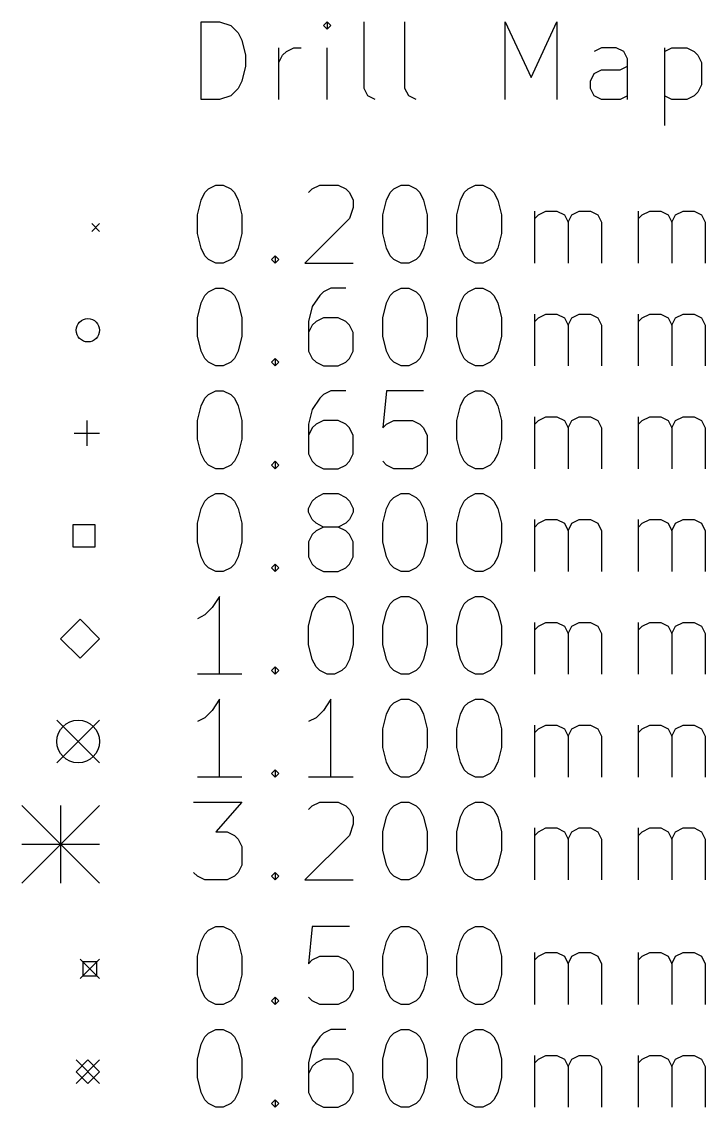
# Model space of a CAD drawing. Extents: x 69 to 143, y -148 to -20.
# Drawn here: x 69.45 to 87.01, y -147.04 to -119.16 of the extents above; entities that cross this region are included whole.
import ezdxf

# ---------------------------------------------------------------- set-up
doc = ezdxf.new("R2010")
doc.units = 0
doc.layers.add('BLACK', color=7, linetype='CONTINUOUS')

msp = doc.modelspace()

# ---------------------------------------------------------------- linework, layer by layer
at = {"layer": 'BLACK', "linetype": 'CONTINUOUS'}
for p, q in [((74.057759, -121.164865), (74.057759, -119.164865)), ((74.057759, -119.164865), (74.533949, -119.164865)), ((74.533949, -119.164865), (74.819664, -119.260103)), ((74.819664, -119.260103), (75.01014, -119.450579)), ((77.295854, -119.164865), (77.200616, -119.260103)), ((77.200616, -119.260103), (77.295854, -119.355341)), ((77.391092, -119.260103), (77.295854, -119.164865)), ((77.295854, -119.164865), (77.295854, -119.355341)), ((77.295854, -119.355341), (77.391092, -119.260103)), ((78.248235, -120.87915), (78.248235, -119.164865)), ((79.295854, -120.87915), (79.295854, -119.164865)), ((81.867283, -121.164865), (81.867283, -119.164865)), ((81.867283, -119.164865), (82.53395, -120.593436)), ((82.53395, -120.593436), (83.200616, -119.164865)), ((83.200616, -119.164865), (83.200616, -121.164865)), ((75.01014, -119.450579), (75.105378, -119.641055)), ((75.105378, -119.641055), (75.200616, -120.022007)), ((76.057759, -121.164865), (76.057759, -119.831531)), ((76.248235, -119.926769), (76.438711, -119.831531)), ((76.438711, -119.831531), (76.629188, -119.831531)), ((77.295854, -121.164865), (77.295854, -119.831531)), ((84.343473, -119.831531), (84.152997, -119.926769)), ((84.724426, -119.831531), (84.343473, -119.831531)), ((84.914902, -119.926769), (84.724426, -119.831531)), ((85.962521, -119.831531), (85.962521, -121.831531)), ((85.962521, -119.926769), (86.152997, -119.831531)), ((86.152997, -119.831531), (86.53395, -119.831531)), ((86.53395, -119.831531), (86.724426, -119.926769)), ((75.200616, -120.022007), (75.200616, -120.307722)), ((76.057759, -120.212484), (76.152997, -120.022007)), ((76.152997, -120.022007), (76.248235, -119.926769)), ((85.01014, -120.117246), (84.914902, -119.926769)), ((85.01014, -121.164865), (85.01014, -120.117246)), ((86.724426, -119.926769), (86.819664, -120.022007)), ((86.819664, -120.022007), (86.914902, -120.212484)), ((75.200616, -120.307722), (75.105378, -120.688674)), ((84.152997, -120.498198), (84.343473, -120.40296)), ((84.343473, -120.40296), (84.819664, -120.40296)), ((84.819664, -120.40296), (85.01014, -120.307722)), ((86.914902, -120.212484), (86.914902, -120.783912)), ((75.105378, -120.688674), (75.01014, -120.87915)), ((84.057759, -120.688674), (84.152997, -120.498198)), ((84.057759, -120.87915), (84.057759, -120.688674)), ((75.01014, -120.87915), (74.819664, -121.069627)), ((78.343473, -121.069627), (78.248235, -120.87915)), ((79.391092, -121.069627), (79.295854, -120.87915)), ((84.152997, -121.069627), (84.057759, -120.87915)), ((86.819664, -120.974388), (86.724426, -121.069627)), ((86.914902, -120.783912), (86.819664, -120.974388)), ((74.533949, -121.164865), (74.057759, -121.164865)), ((74.819664, -121.069627), (74.533949, -121.164865)), ((78.533949, -121.164865), (78.343473, -121.069627)), ((79.581568, -121.164865), (79.391092, -121.069627)), ((84.343473, -121.164865), (84.152997, -121.069627)), ((84.819664, -121.164865), (84.343473, -121.164865)), ((85.01014, -121.069627), (84.819664, -121.164865)), ((86.152997, -121.164865), (85.962521, -121.069627)), ((86.53395, -121.164865), (86.152997, -121.164865)), ((86.724426, -121.069627), (86.53395, -121.164865)), ((74.152997, -123.555341), (74.248235, -123.460103)), ((74.248235, -123.460103), (74.438711, -123.364865)), ((74.438711, -123.364865), (74.629188, -123.364865)), ((74.629188, -123.364865), (74.819664, -123.460103)), ((74.819664, -123.460103), (74.914902, -123.555341)), ((76.819664, -123.555341), (76.914902, -123.460103)), ((76.914902, -123.460103), (77.105378, -123.364865)), ((77.105378, -123.364865), (77.581569, -123.364865)), ((77.581569, -123.364865), (77.772045, -123.460103)), ((77.772045, -123.460103), (77.867283, -123.555341)), ((78.914902, -123.555341), (79.01014, -123.460103)), ((79.01014, -123.460103), (79.200616, -123.364865)), ((79.200616, -123.364865), (79.391093, -123.364865)), ((79.391093, -123.364865), (79.581569, -123.460103)), ((79.581569, -123.460103), (79.676807, -123.555341)), ((80.819664, -123.555341), (80.914902, -123.460103)), ((80.914902, -123.460103), (81.105378, -123.364865)), ((81.105378, -123.364865), (81.295855, -123.364865)), ((81.295855, -123.364865), (81.486331, -123.460103)), ((81.486331, -123.460103), (81.581569, -123.555341)), ((73.962521, -124.126769), (74.057759, -123.745817)), ((74.057759, -123.745817), (74.152997, -123.555341)), ((74.914902, -123.555341), (75.01014, -123.745817)), ((75.01014, -123.745817), (75.105378, -124.126769)), ((77.867283, -123.555341), (77.962521, -123.745817)), ((77.962521, -123.745817), (77.962521, -123.936293)), ((78.724426, -124.126769), (78.819664, -123.745817)), ((78.819664, -123.745817), (78.914902, -123.555341)), ((79.676807, -123.555341), (79.772045, -123.745817)), ((79.772045, -123.745817), (79.867283, -124.126769)), ((80.629188, -124.126769), (80.724426, -123.745817)), ((80.724426, -123.745817), (80.819664, -123.555341)), ((81.581569, -123.555341), (81.676807, -123.745817)), ((81.676807, -123.745817), (81.772045, -124.126769)), ((77.962521, -123.936293), (77.867283, -124.222007)), ((82.629188, -125.364865), (82.629188, -124.031531)), ((82.724426, -124.126769), (82.914902, -124.031531)), ((82.914902, -124.031531), (83.200617, -124.031531)), ((83.200617, -124.031531), (83.391093, -124.126769)), ((83.581569, -124.126769), (83.772045, -124.031531)), ((83.772045, -124.031531), (84.057759, -124.031531)), ((84.057759, -124.031531), (84.248236, -124.126769)), ((85.295855, -125.364865), (85.295855, -124.031531)), ((85.391093, -124.126769), (85.581569, -124.031531)), ((85.581569, -124.031531), (85.867284, -124.031531)), ((85.867284, -124.031531), (86.05776, -124.126769)), ((86.248236, -124.126769), (86.438712, -124.031531)), ((86.438712, -124.031531), (86.724426, -124.031531)), ((86.724426, -124.031531), (86.914903, -124.126769)), ((73.962521, -124.60296), (73.962521, -124.126769)), ((75.105378, -124.126769), (75.105378, -124.60296)), ((77.867283, -124.222007), (76.724426, -125.364865)), ((78.724426, -124.60296), (78.724426, -124.126769)), ((79.867283, -124.126769), (79.867283, -124.60296)), ((80.629188, -124.60296), (80.629188, -124.126769)), ((81.772045, -124.126769), (81.772045, -124.60296)), ((82.629188, -124.222007), (82.724426, -124.126769)), ((83.391093, -124.126769), (83.486331, -124.317246)), ((83.486331, -124.317246), (83.581569, -124.126769)), ((83.486331, -124.317246), (83.486331, -125.364865)), ((84.248236, -124.126769), (84.343474, -124.317246)), ((84.343474, -124.317246), (84.343474, -125.364865)), ((85.295855, -124.222007), (85.391093, -124.126769)), ((86.05776, -124.126769), (86.152998, -124.317246)), ((86.152998, -124.317246), (86.248236, -124.126769)), ((86.152998, -124.317246), (86.152998, -125.364865)), ((86.914903, -124.126769), (87.010141, -124.317246)), ((87.010141, -124.317246), (87.010141, -125.364865)), ((71.249991, -124.350027), (71.449991, -124.550027)), ((71.449991, -124.350027), (71.249991, -124.550027)), ((74.057759, -124.983912), (73.962521, -124.60296)), ((75.105378, -124.60296), (75.01014, -124.983912)), ((78.819664, -124.983912), (78.724426, -124.60296)), ((79.867283, -124.60296), (79.772045, -124.983912)), ((80.724426, -124.983912), (80.629188, -124.60296)), ((81.772045, -124.60296), (81.676807, -124.983912)), ((74.152997, -125.174388), (74.057759, -124.983912)), ((74.248235, -125.269627), (74.152997, -125.174388)), ((74.914902, -125.174388), (74.819664, -125.269627)), ((75.01014, -124.983912), (74.914902, -125.174388)), ((75.867283, -125.269627), (75.962521, -125.174388)), ((75.962521, -125.174388), (76.057759, -125.269627)), ((75.962521, -125.174388), (75.962521, -125.364865)), ((78.914902, -125.174388), (78.819664, -124.983912)), ((79.01014, -125.269627), (78.914902, -125.174388)), ((79.676807, -125.174388), (79.581569, -125.269627)), ((79.772045, -124.983912), (79.676807, -125.174388)), ((80.819664, -125.174388), (80.724426, -124.983912)), ((80.914902, -125.269627), (80.819664, -125.174388)), ((81.581569, -125.174388), (81.486331, -125.269627)), ((81.676807, -124.983912), (81.581569, -125.174388)), ((74.438711, -125.364865), (74.248235, -125.269627)), ((74.629188, -125.364865), (74.438711, -125.364865)), ((74.819664, -125.269627), (74.629188, -125.364865)), ((75.962521, -125.364865), (75.867283, -125.269627)), ((76.057759, -125.269627), (75.962521, -125.364865)), ((76.724426, -125.364865), (77.962521, -125.364865)), ((79.200616, -125.364865), (79.01014, -125.269627)), ((79.391093, -125.364865), (79.200616, -125.364865)), ((79.581569, -125.269627), (79.391093, -125.364865)), ((81.105378, -125.364865), (80.914902, -125.269627)), ((81.295855, -125.364865), (81.105378, -125.364865)), ((81.486331, -125.269627), (81.295855, -125.364865)), ((74.248235, -126.100103), (74.438711, -126.004865)), ((74.438711, -126.004865), (74.629188, -126.004865)), ((74.629188, -126.004865), (74.819664, -126.100103)), ((77.391092, -126.004865), (77.200616, -126.100103)), ((77.772045, -126.004865), (77.391092, -126.004865)), ((79.01014, -126.100103), (79.200616, -126.004865)), ((79.200616, -126.004865), (79.391093, -126.004865)), ((79.391093, -126.004865), (79.581569, -126.100103)), ((80.914902, -126.100103), (81.105378, -126.004865)), ((81.105378, -126.004865), (81.295855, -126.004865)), ((81.295855, -126.004865), (81.486331, -126.100103)), ((74.057759, -126.385817), (74.152997, -126.195341)), ((74.152997, -126.195341), (74.248235, -126.100103)), ((74.819664, -126.100103), (74.914902, -126.195341)), ((74.914902, -126.195341), (75.01014, -126.385817)), ((77.105378, -126.195341), (76.914902, -126.481055)), ((77.200616, -126.100103), (77.105378, -126.195341)), ((78.819664, -126.385817), (78.914902, -126.195341)), ((78.914902, -126.195341), (79.01014, -126.100103)), ((79.581569, -126.100103), (79.676807, -126.195341)), ((79.676807, -126.195341), (79.772045, -126.385817)), ((80.724426, -126.385817), (80.819664, -126.195341)), ((80.819664, -126.195341), (80.914902, -126.100103)), ((81.486331, -126.100103), (81.581569, -126.195341)), ((81.581569, -126.195341), (81.676807, -126.385817)), ((73.962521, -126.766769), (74.057759, -126.385817)), ((75.01014, -126.385817), (75.105378, -126.766769)), ((76.914902, -126.481055), (76.819664, -126.862007)), ((78.724426, -126.766769), (78.819664, -126.385817)), ((79.772045, -126.385817), (79.867283, -126.766769)), ((80.629188, -126.766769), (80.724426, -126.385817)), ((81.676807, -126.385817), (81.772045, -126.766769)), ((73.962521, -127.24296), (73.962521, -126.766769)), ((75.105378, -126.766769), (75.105378, -127.24296)), ((77.200616, -126.766769), (77.01014, -126.862007)), ((77.581569, -126.766769), (77.200616, -126.766769)), ((77.772045, -126.862007), (77.581569, -126.766769)), ((78.724426, -127.24296), (78.724426, -126.766769)), ((79.867283, -126.766769), (79.867283, -127.24296)), ((80.629188, -127.24296), (80.629188, -126.766769)), ((81.772045, -126.766769), (81.772045, -127.24296)), ((82.629188, -128.004865), (82.629188, -126.671531)), ((82.629188, -126.862007), (82.724426, -126.766769)), ((82.724426, -126.766769), (82.914902, -126.671531)), ((82.914902, -126.671531), (83.200617, -126.671531)), ((83.200617, -126.671531), (83.391093, -126.766769)), ((83.391093, -126.766769), (83.486331, -126.957246)), ((83.486331, -126.957246), (83.581569, -126.766769)), ((83.581569, -126.766769), (83.772045, -126.671531)), ((83.772045, -126.671531), (84.057759, -126.671531)), ((84.057759, -126.671531), (84.248236, -126.766769)), ((84.248236, -126.766769), (84.343474, -126.957246)), ((85.295855, -128.004865), (85.295855, -126.671531)), ((85.295855, -126.862007), (85.391093, -126.766769)), ((85.391093, -126.766769), (85.581569, -126.671531)), ((85.581569, -126.671531), (85.867284, -126.671531)), ((85.867284, -126.671531), (86.05776, -126.766769)), ((86.05776, -126.766769), (86.152998, -126.957246)), ((86.152998, -126.957246), (86.248236, -126.766769)), ((86.248236, -126.766769), (86.438712, -126.671531)), ((86.438712, -126.671531), (86.724426, -126.671531)), ((86.724426, -126.671531), (86.914903, -126.766769)), ((86.914903, -126.766769), (87.010141, -126.957246)), ((76.819664, -126.862007), (76.819664, -127.623912)), ((76.914902, -126.957246), (76.819664, -127.147722)), ((77.01014, -126.862007), (76.914902, -126.957246)), ((77.867283, -126.957246), (77.772045, -126.862007)), ((77.962521, -127.147722), (77.867283, -126.957246)), ((83.486331, -126.957246), (83.486331, -128.004865)), ((84.343474, -126.957246), (84.343474, -128.004865)), ((86.152998, -126.957246), (86.152998, -128.004865)), ((87.010141, -126.957246), (87.010141, -128.004865)), ((74.057759, -127.623912), (73.962521, -127.24296)), ((75.105378, -127.24296), (75.01014, -127.623912)), ((77.962521, -127.623912), (77.962521, -127.147722)), ((78.819664, -127.623912), (78.724426, -127.24296)), ((79.867283, -127.24296), (79.772045, -127.623912)), ((80.724426, -127.623912), (80.629188, -127.24296)), ((81.772045, -127.24296), (81.676807, -127.623912)), ((74.152997, -127.814388), (74.057759, -127.623912)), ((75.01014, -127.623912), (74.914902, -127.814388)), ((76.819664, -127.623912), (76.914902, -127.814388)), ((77.867283, -127.814388), (77.962521, -127.623912)), ((78.914902, -127.814388), (78.819664, -127.623912)), ((79.772045, -127.623912), (79.676807, -127.814388)), ((80.819664, -127.814388), (80.724426, -127.623912)), ((81.676807, -127.623912), (81.581569, -127.814388)), ((74.248235, -127.909627), (74.152997, -127.814388)), ((74.438711, -128.004865), (74.248235, -127.909627)), ((74.819664, -127.909627), (74.629188, -128.004865)), ((74.914902, -127.814388), (74.819664, -127.909627)), ((75.867283, -127.909627), (75.962521, -127.814388)), ((75.962521, -128.004865), (75.867283, -127.909627)), ((75.962521, -127.814388), (76.057759, -127.909627)), ((75.962521, -127.814388), (75.962521, -128.004865)), ((76.057759, -127.909627), (75.962521, -128.004865)), ((76.914902, -127.814388), (77.01014, -127.909627)), ((77.01014, -127.909627), (77.200616, -128.004865)), ((77.581569, -128.004865), (77.772045, -127.909627)), ((77.772045, -127.909627), (77.867283, -127.814388)), ((79.01014, -127.909627), (78.914902, -127.814388)), ((79.200616, -128.004865), (79.01014, -127.909627)), ((79.581569, -127.909627), (79.391093, -128.004865)), ((79.676807, -127.814388), (79.581569, -127.909627)), ((80.914902, -127.909627), (80.819664, -127.814388)), ((81.105378, -128.004865), (80.914902, -127.909627)), ((81.486331, -127.909627), (81.295855, -128.004865)), ((81.581569, -127.814388), (81.486331, -127.909627)), ((74.629188, -128.004865), (74.438711, -128.004865)), ((77.200616, -128.004865), (77.581569, -128.004865)), ((79.391093, -128.004865), (79.200616, -128.004865)), ((81.295855, -128.004865), (81.105378, -128.004865)), ((74.152997, -128.835341), (74.248235, -128.740103)), ((74.248235, -128.740103), (74.438711, -128.644865)), ((74.438711, -128.644865), (74.629188, -128.644865)), ((74.629188, -128.644865), (74.819664, -128.740103)), ((74.819664, -128.740103), (74.914902, -128.835341)), ((77.200616, -128.740103), (77.105378, -128.835341)), ((77.391092, -128.644865), (77.200616, -128.740103)), ((77.772045, -128.644865), (77.391092, -128.644865)), ((78.819664, -128.644865), (78.724426, -129.597246)), ((79.772045, -128.644865), (78.819664, -128.644865)), ((80.819664, -128.835341), (80.914902, -128.740103)), ((80.914902, -128.740103), (81.105378, -128.644865)), ((81.105378, -128.644865), (81.295855, -128.644865)), ((81.295855, -128.644865), (81.486331, -128.740103)), ((81.486331, -128.740103), (81.581569, -128.835341)), ((73.962521, -129.406769), (74.057759, -129.025817)), ((74.057759, -129.025817), (74.152997, -128.835341)), ((74.914902, -128.835341), (75.01014, -129.025817)), ((75.01014, -129.025817), (75.105378, -129.406769)), ((77.105378, -128.835341), (76.914902, -129.121055)), ((80.629188, -129.406769), (80.724426, -129.025817)), ((80.724426, -129.025817), (80.819664, -128.835341)), ((81.581569, -128.835341), (81.676807, -129.025817)), ((81.676807, -129.025817), (81.772045, -129.406769)), ((76.914902, -129.121055), (76.819664, -129.502007)), ((82.629188, -130.644865), (82.629188, -129.311531)), ((82.724426, -129.406769), (82.914902, -129.311531)), ((82.914902, -129.311531), (83.200617, -129.311531)), ((83.200617, -129.311531), (83.391093, -129.406769)), ((83.581569, -129.406769), (83.772045, -129.311531)), ((83.772045, -129.311531), (84.057759, -129.311531)), ((84.057759, -129.311531), (84.248236, -129.406769)), ((85.295855, -130.644865), (85.295855, -129.311531)), ((85.391093, -129.406769), (85.581569, -129.311531)), ((85.581569, -129.311531), (85.867284, -129.311531)), ((85.867284, -129.311531), (86.05776, -129.406769)), ((86.248236, -129.406769), (86.438712, -129.311531)), ((86.438712, -129.311531), (86.724426, -129.311531)), ((86.724426, -129.311531), (86.914903, -129.406769)), ((71.124991, -129.405027), (71.124991, -130.055027)), ((73.962521, -129.88296), (73.962521, -129.406769)), ((75.105378, -129.406769), (75.105378, -129.88296)), ((76.819664, -129.502007), (76.819664, -130.263912)), ((76.914902, -129.597246), (76.819664, -129.787722)), ((77.01014, -129.502007), (76.914902, -129.597246)), ((77.200616, -129.406769), (77.01014, -129.502007)), ((77.581569, -129.406769), (77.200616, -129.406769)), ((77.772045, -129.502007), (77.581569, -129.406769)), ((77.867283, -129.597246), (77.772045, -129.502007)), ((77.962521, -129.787722), (77.867283, -129.597246)), ((78.724426, -129.597246), (78.819664, -129.502007)), ((78.819664, -129.502007), (79.01014, -129.406769)), ((79.01014, -129.406769), (79.486331, -129.406769)), ((79.486331, -129.406769), (79.676807, -129.502007)), ((79.676807, -129.502007), (79.772045, -129.597246)), ((79.772045, -129.597246), (79.867283, -129.787722)), ((80.629188, -129.88296), (80.629188, -129.406769)), ((81.772045, -129.406769), (81.772045, -129.88296)), ((82.629188, -129.502007), (82.724426, -129.406769)), ((83.391093, -129.406769), (83.486331, -129.597246)), ((83.486331, -129.597246), (83.581569, -129.406769)), ((83.486331, -129.597246), (83.486331, -130.644865)), ((84.248236, -129.406769), (84.343474, -129.597246)), ((84.343474, -129.597246), (84.343474, -130.644865)), ((85.295855, -129.502007), (85.391093, -129.406769)), ((86.05776, -129.406769), (86.152998, -129.597246)), ((86.152998, -129.597246), (86.248236, -129.406769)), ((86.152998, -129.597246), (86.152998, -130.644865)), ((86.914903, -129.406769), (87.010141, -129.597246)), ((87.010141, -129.597246), (87.010141, -130.644865)), ((70.799991, -129.730027), (71.449991, -129.730027)), ((74.057759, -130.263912), (73.962521, -129.88296)), ((75.105378, -129.88296), (75.01014, -130.263912)), ((77.962521, -130.263912), (77.962521, -129.787722)), ((79.867283, -129.787722), (79.867283, -130.263912)), ((80.724426, -130.263912), (80.629188, -129.88296)), ((81.772045, -129.88296), (81.676807, -130.263912)), ((74.152997, -130.454388), (74.057759, -130.263912)), ((74.248235, -130.549627), (74.152997, -130.454388)), ((74.914902, -130.454388), (74.819664, -130.549627)), ((75.01014, -130.263912), (74.914902, -130.454388)), ((75.867283, -130.549627), (75.962521, -130.454388)), ((75.962521, -130.454388), (76.057759, -130.549627)), ((75.962521, -130.454388), (75.962521, -130.644865)), ((76.819664, -130.263912), (76.914902, -130.454388)), ((76.914902, -130.454388), (77.01014, -130.549627)), ((77.772045, -130.549627), (77.867283, -130.454388)), ((77.867283, -130.454388), (77.962521, -130.263912)), ((78.819664, -130.549627), (78.724426, -130.454388)), ((79.772045, -130.454388), (79.676807, -130.549627)), ((79.867283, -130.263912), (79.772045, -130.454388)), ((80.819664, -130.454388), (80.724426, -130.263912)), ((80.914902, -130.549627), (80.819664, -130.454388)), ((81.581569, -130.454388), (81.486331, -130.549627)), ((81.676807, -130.263912), (81.581569, -130.454388)), ((74.438711, -130.644865), (74.248235, -130.549627)), ((74.629188, -130.644865), (74.438711, -130.644865)), ((74.819664, -130.549627), (74.629188, -130.644865)), ((75.962521, -130.644865), (75.867283, -130.549627)), ((76.057759, -130.549627), (75.962521, -130.644865)), ((77.01014, -130.549627), (77.200616, -130.644865)), ((77.200616, -130.644865), (77.581569, -130.644865)), ((77.581569, -130.644865), (77.772045, -130.549627)), ((79.01014, -130.644865), (78.819664, -130.549627)), ((79.486331, -130.644865), (79.01014, -130.644865)), ((79.676807, -130.549627), (79.486331, -130.644865)), ((81.105378, -130.644865), (80.914902, -130.549627)), ((81.295855, -130.644865), (81.105378, -130.644865)), ((81.486331, -130.549627), (81.295855, -130.644865)), ((74.248235, -131.380103), (74.438711, -131.284865)), ((74.438711, -131.284865), (74.629188, -131.284865)), ((74.629188, -131.284865), (74.819664, -131.380103)), ((77.01014, -131.380103), (77.200616, -131.284865)), ((77.200616, -131.284865), (77.581569, -131.284865)), ((77.581569, -131.284865), (77.772045, -131.380103)), ((79.01014, -131.380103), (79.200616, -131.284865)), ((79.200616, -131.284865), (79.391093, -131.284865)), ((79.391093, -131.284865), (79.581569, -131.380103)), ((80.914902, -131.380103), (81.105378, -131.284865)), ((81.105378, -131.284865), (81.295855, -131.284865)), ((81.295855, -131.284865), (81.486331, -131.380103)), ((74.057759, -131.665817), (74.152997, -131.475341)), ((74.152997, -131.475341), (74.248235, -131.380103)), ((74.819664, -131.380103), (74.914902, -131.475341)), ((74.914902, -131.475341), (75.01014, -131.665817)), ((76.819664, -131.665817), (76.914902, -131.475341)), ((76.914902, -131.475341), (77.01014, -131.380103)), ((77.772045, -131.380103), (77.867283, -131.475341)), ((77.867283, -131.475341), (77.962521, -131.665817)), ((78.819664, -131.665817), (78.914902, -131.475341)), ((78.914902, -131.475341), (79.01014, -131.380103)), ((79.581569, -131.380103), (79.676807, -131.475341)), ((79.676807, -131.475341), (79.772045, -131.665817)), ((80.724426, -131.665817), (80.819664, -131.475341)), ((80.819664, -131.475341), (80.914902, -131.380103)), ((81.486331, -131.380103), (81.581569, -131.475341)), ((81.581569, -131.475341), (81.676807, -131.665817)), ((73.962521, -132.046769), (74.057759, -131.665817)), ((75.01014, -131.665817), (75.105378, -132.046769)), ((76.819664, -131.761055), (76.819664, -131.665817)), ((76.914902, -131.951531), (76.819664, -131.761055)), ((77.962521, -131.761055), (77.867283, -131.951531)), ((77.962521, -131.665817), (77.962521, -131.761055)), ((78.724426, -132.046769), (78.819664, -131.665817)), ((79.772045, -131.665817), (79.867283, -132.046769)), ((80.629188, -132.046769), (80.724426, -131.665817)), ((81.676807, -131.665817), (81.772045, -132.046769)), ((71.332836, -132.087182), (70.767146, -132.087182)), ((70.767146, -132.087182), (70.767146, -132.652872)), ((71.332836, -132.652872), (71.332836, -132.087182)), ((73.962521, -132.52296), (73.962521, -132.046769)), ((75.105378, -132.046769), (75.105378, -132.52296)), ((77.01014, -132.046769), (76.914902, -131.951531)), ((77.200616, -132.142007), (77.01014, -132.046769)), ((77.200616, -132.142007), (77.01014, -132.237246)), ((77.581569, -132.142007), (77.200616, -132.142007)), ((77.772045, -132.046769), (77.581569, -132.142007)), ((77.772045, -132.237246), (77.581569, -132.142007)), ((77.867283, -131.951531), (77.772045, -132.046769)), ((78.724426, -132.52296), (78.724426, -132.046769)), ((79.867283, -132.046769), (79.867283, -132.52296)), ((80.629188, -132.52296), (80.629188, -132.046769)), ((81.772045, -132.046769), (81.772045, -132.52296)), ((82.629188, -133.284865), (82.629188, -131.951531)), ((82.629188, -132.142007), (82.724426, -132.046769)), ((82.724426, -132.046769), (82.914902, -131.951531)), ((82.914902, -131.951531), (83.200617, -131.951531)), ((83.200617, -131.951531), (83.391093, -132.046769)), ((83.391093, -132.046769), (83.486331, -132.237246)), ((83.486331, -132.237246), (83.581569, -132.046769)), ((83.581569, -132.046769), (83.772045, -131.951531)), ((83.772045, -131.951531), (84.057759, -131.951531)), ((84.057759, -131.951531), (84.248236, -132.046769)), ((84.248236, -132.046769), (84.343474, -132.237246)), ((85.295855, -133.284865), (85.295855, -131.951531)), ((85.295855, -132.142007), (85.391093, -132.046769)), ((85.391093, -132.046769), (85.581569, -131.951531)), ((85.581569, -131.951531), (85.867284, -131.951531)), ((85.867284, -131.951531), (86.05776, -132.046769)), ((86.05776, -132.046769), (86.152998, -132.237246)), ((86.152998, -132.237246), (86.248236, -132.046769)), ((86.248236, -132.046769), (86.438712, -131.951531)), ((86.438712, -131.951531), (86.724426, -131.951531)), ((86.724426, -131.951531), (86.914903, -132.046769)), ((86.914903, -132.046769), (87.010141, -132.237246)), ((76.914902, -132.332484), (76.819664, -132.52296)), ((77.01014, -132.237246), (76.914902, -132.332484)), ((77.867283, -132.332484), (77.772045, -132.237246)), ((77.962521, -132.52296), (77.867283, -132.332484)), ((83.486331, -132.237246), (83.486331, -133.284865)), ((84.343474, -132.237246), (84.343474, -133.284865)), ((86.152998, -132.237246), (86.152998, -133.284865)), ((87.010141, -132.237246), (87.010141, -133.284865)), ((70.767146, -132.652872), (71.332836, -132.652872)), ((74.057759, -132.903912), (73.962521, -132.52296)), ((75.105378, -132.52296), (75.01014, -132.903912)), ((76.819664, -132.52296), (76.819664, -132.903912)), ((77.962521, -132.903912), (77.962521, -132.52296)), ((78.819664, -132.903912), (78.724426, -132.52296)), ((79.867283, -132.52296), (79.772045, -132.903912)), ((80.724426, -132.903912), (80.629188, -132.52296)), ((81.772045, -132.52296), (81.676807, -132.903912)), ((74.152997, -133.094388), (74.057759, -132.903912)), ((75.01014, -132.903912), (74.914902, -133.094388)), ((76.819664, -132.903912), (76.914902, -133.094388)), ((77.867283, -133.094388), (77.962521, -132.903912)), ((78.914902, -133.094388), (78.819664, -132.903912)), ((79.772045, -132.903912), (79.676807, -133.094388)), ((80.819664, -133.094388), (80.724426, -132.903912)), ((81.676807, -132.903912), (81.581569, -133.094388)), ((74.248235, -133.189627), (74.152997, -133.094388)), ((74.438711, -133.284865), (74.248235, -133.189627)), ((74.819664, -133.189627), (74.629188, -133.284865)), ((74.914902, -133.094388), (74.819664, -133.189627)), ((75.867283, -133.189627), (75.962521, -133.094388)), ((75.962521, -133.284865), (75.867283, -133.189627)), ((75.962521, -133.094388), (76.057759, -133.189627)), ((75.962521, -133.094388), (75.962521, -133.284865)), ((76.057759, -133.189627), (75.962521, -133.284865)), ((76.914902, -133.094388), (77.01014, -133.189627)), ((77.01014, -133.189627), (77.200616, -133.284865)), ((77.581569, -133.284865), (77.772045, -133.189627)), ((77.772045, -133.189627), (77.867283, -133.094388)), ((79.01014, -133.189627), (78.914902, -133.094388)), ((79.200616, -133.284865), (79.01014, -133.189627)), ((79.581569, -133.189627), (79.391093, -133.284865)), ((79.676807, -133.094388), (79.581569, -133.189627)), ((80.914902, -133.189627), (80.819664, -133.094388)), ((81.105378, -133.284865), (80.914902, -133.189627)), ((81.486331, -133.189627), (81.295855, -133.284865)), ((81.581569, -133.094388), (81.486331, -133.189627)), ((74.629188, -133.284865), (74.438711, -133.284865)), ((77.200616, -133.284865), (77.581569, -133.284865)), ((79.391093, -133.284865), (79.200616, -133.284865)), ((81.295855, -133.284865), (81.105378, -133.284865)), ((74.533949, -133.924865), (74.343473, -134.210579)), ((74.533949, -135.924865), (74.533949, -133.924865)), ((77.01014, -134.115341), (77.105378, -134.020103)), ((77.105378, -134.020103), (77.295854, -133.924865)), ((77.295854, -133.924865), (77.486331, -133.924865)), ((77.486331, -133.924865), (77.676807, -134.020103)), ((77.676807, -134.020103), (77.772045, -134.115341)), ((78.914902, -134.115341), (79.01014, -134.020103)), ((79.01014, -134.020103), (79.200616, -133.924865)), ((79.200616, -133.924865), (79.391093, -133.924865)), ((79.391093, -133.924865), (79.581569, -134.020103)), ((79.581569, -134.020103), (79.676807, -134.115341)), ((80.819664, -134.115341), (80.914902, -134.020103)), ((80.914902, -134.020103), (81.105378, -133.924865)), ((81.105378, -133.924865), (81.295855, -133.924865)), ((81.295855, -133.924865), (81.486331, -134.020103)), ((81.486331, -134.020103), (81.581569, -134.115341)), ((74.343473, -134.210579), (74.152997, -134.401055)), ((76.819664, -134.686769), (76.914902, -134.305817)), ((76.914902, -134.305817), (77.01014, -134.115341)), ((77.772045, -134.115341), (77.867283, -134.305817)), ((77.867283, -134.305817), (77.962521, -134.686769)), ((78.724426, -134.686769), (78.819664, -134.305817)), ((78.819664, -134.305817), (78.914902, -134.115341)), ((79.676807, -134.115341), (79.772045, -134.305817)), ((79.772045, -134.305817), (79.867283, -134.686769)), ((80.629188, -134.686769), (80.724426, -134.305817)), ((80.724426, -134.305817), (80.819664, -134.115341)), ((81.581569, -134.115341), (81.676807, -134.305817)), ((81.676807, -134.305817), (81.772045, -134.686769)), ((70.949991, -134.510027), (70.449991, -135.010027)), ((71.449991, -135.010027), (70.949991, -134.510027)), ((74.152997, -134.401055), (73.962521, -134.496293)), ((82.629188, -135.924865), (82.629188, -134.591531)), ((82.724426, -134.686769), (82.914902, -134.591531)), ((82.914902, -134.591531), (83.200617, -134.591531)), ((83.200617, -134.591531), (83.391093, -134.686769)), ((83.581569, -134.686769), (83.772045, -134.591531)), ((83.772045, -134.591531), (84.057759, -134.591531)), ((84.057759, -134.591531), (84.248236, -134.686769)), ((85.295855, -135.924865), (85.295855, -134.591531)), ((85.391093, -134.686769), (85.581569, -134.591531)), ((85.581569, -134.591531), (85.867284, -134.591531)), ((85.867284, -134.591531), (86.05776, -134.686769)), ((86.248236, -134.686769), (86.438712, -134.591531)), ((86.438712, -134.591531), (86.724426, -134.591531)), ((86.724426, -134.591531), (86.914903, -134.686769)), ((76.819664, -135.16296), (76.819664, -134.686769)), ((77.962521, -134.686769), (77.962521, -135.16296)), ((78.724426, -135.16296), (78.724426, -134.686769)), ((79.867283, -134.686769), (79.867283, -135.16296)), ((80.629188, -135.16296), (80.629188, -134.686769)), ((81.772045, -134.686769), (81.772045, -135.16296)), ((82.629188, -134.782007), (82.724426, -134.686769)), ((83.391093, -134.686769), (83.486331, -134.877246)), ((83.486331, -134.877246), (83.581569, -134.686769)), ((83.486331, -134.877246), (83.486331, -135.924865)), ((84.248236, -134.686769), (84.343474, -134.877246)), ((84.343474, -134.877246), (84.343474, -135.924865)), ((85.295855, -134.782007), (85.391093, -134.686769)), ((86.05776, -134.686769), (86.152998, -134.877246)), ((86.152998, -134.877246), (86.248236, -134.686769)), ((86.152998, -134.877246), (86.152998, -135.924865)), ((86.914903, -134.686769), (87.010141, -134.877246)), ((87.010141, -134.877246), (87.010141, -135.924865)), ((70.449991, -135.010027), (70.949991, -135.510027)), ((70.949991, -135.510027), (71.449991, -135.010027)), ((76.914902, -135.543912), (76.819664, -135.16296)), ((77.962521, -135.16296), (77.867283, -135.543912)), ((78.819664, -135.543912), (78.724426, -135.16296)), ((79.867283, -135.16296), (79.772045, -135.543912)), ((80.724426, -135.543912), (80.629188, -135.16296)), ((81.772045, -135.16296), (81.676807, -135.543912)), ((75.867283, -135.829627), (75.962521, -135.734388)), ((75.962521, -135.734388), (76.057759, -135.829627)), ((75.962521, -135.734388), (75.962521, -135.924865)), ((77.01014, -135.734388), (76.914902, -135.543912)), ((77.105378, -135.829627), (77.01014, -135.734388)), ((77.772045, -135.734388), (77.676807, -135.829627)), ((77.867283, -135.543912), (77.772045, -135.734388)), ((78.914902, -135.734388), (78.819664, -135.543912)), ((79.01014, -135.829627), (78.914902, -135.734388)), ((79.676807, -135.734388), (79.581569, -135.829627)), ((79.772045, -135.543912), (79.676807, -135.734388)), ((80.819664, -135.734388), (80.724426, -135.543912)), ((80.914902, -135.829627), (80.819664, -135.734388)), ((81.581569, -135.734388), (81.486331, -135.829627)), ((81.676807, -135.543912), (81.581569, -135.734388)), ((75.105378, -135.924865), (73.962521, -135.924865)), ((75.962521, -135.924865), (75.867283, -135.829627)), ((76.057759, -135.829627), (75.962521, -135.924865)), ((77.295854, -135.924865), (77.105378, -135.829627)), ((77.486331, -135.924865), (77.295854, -135.924865)), ((77.676807, -135.829627), (77.486331, -135.924865)), ((79.200616, -135.924865), (79.01014, -135.829627)), ((79.391093, -135.924865), (79.200616, -135.924865)), ((79.581569, -135.829627), (79.391093, -135.924865)), ((81.105378, -135.924865), (80.914902, -135.829627)), ((81.295855, -135.924865), (81.105378, -135.924865)), ((81.486331, -135.829627), (81.295855, -135.924865)), ((74.533949, -136.564865), (74.343473, -136.850579)), ((74.533949, -138.564865), (74.533949, -136.564865)), ((77.391092, -136.564865), (77.200616, -136.850579)), ((77.391092, -138.564865), (77.391092, -136.564865)), ((79.01014, -136.660103), (79.200616, -136.564865)), ((79.200616, -136.564865), (79.391093, -136.564865)), ((79.391093, -136.564865), (79.581569, -136.660103)), ((80.914902, -136.660103), (81.105378, -136.564865)), ((81.105378, -136.564865), (81.295855, -136.564865)), ((81.295855, -136.564865), (81.486331, -136.660103)), ((74.343473, -136.850579), (74.152997, -137.041055)), ((77.200616, -136.850579), (77.01014, -137.041055)), ((78.819664, -136.945817), (78.914902, -136.755341)), ((78.914902, -136.755341), (79.01014, -136.660103)), ((79.581569, -136.660103), (79.676807, -136.755341)), ((79.676807, -136.755341), (79.772045, -136.945817)), ((80.724426, -136.945817), (80.819664, -136.755341)), ((80.819664, -136.755341), (80.914902, -136.660103)), ((81.486331, -136.660103), (81.581569, -136.755341)), ((81.581569, -136.755341), (81.676807, -136.945817)), ((70.349991, -137.100027), (71.449991, -138.200027)), ((71.449991, -137.100027), (70.349991, -138.200027)), ((74.152997, -137.041055), (73.962521, -137.136293)), ((77.01014, -137.041055), (76.819664, -137.136293)), ((78.724426, -137.326769), (78.819664, -136.945817)), ((79.772045, -136.945817), (79.867283, -137.326769)), ((80.629188, -137.326769), (80.724426, -136.945817)), ((81.676807, -136.945817), (81.772045, -137.326769)), ((78.724426, -137.80296), (78.724426, -137.326769)), ((79.867283, -137.326769), (79.867283, -137.80296)), ((80.629188, -137.80296), (80.629188, -137.326769)), ((81.772045, -137.326769), (81.772045, -137.80296)), ((82.629188, -138.564865), (82.629188, -137.231531)), ((82.629188, -137.422007), (82.724426, -137.326769)), ((82.724426, -137.326769), (82.914902, -137.231531)), ((82.914902, -137.231531), (83.200617, -137.231531)), ((83.200617, -137.231531), (83.391093, -137.326769)), ((83.391093, -137.326769), (83.486331, -137.517246)), ((83.486331, -137.517246), (83.581569, -137.326769)), ((83.581569, -137.326769), (83.772045, -137.231531)), ((83.772045, -137.231531), (84.057759, -137.231531)), ((84.057759, -137.231531), (84.248236, -137.326769)), ((84.248236, -137.326769), (84.343474, -137.517246)), ((85.295855, -138.564865), (85.295855, -137.231531)), ((85.295855, -137.422007), (85.391093, -137.326769)), ((85.391093, -137.326769), (85.581569, -137.231531)), ((85.581569, -137.231531), (85.867284, -137.231531)), ((85.867284, -137.231531), (86.05776, -137.326769)), ((86.05776, -137.326769), (86.152998, -137.517246)), ((86.152998, -137.517246), (86.248236, -137.326769)), ((86.248236, -137.326769), (86.438712, -137.231531)), ((86.438712, -137.231531), (86.724426, -137.231531)), ((86.724426, -137.231531), (86.914903, -137.326769)), ((86.914903, -137.326769), (87.010141, -137.517246)), ((83.486331, -137.517246), (83.486331, -138.564865)), ((84.343474, -137.517246), (84.343474, -138.564865)), ((86.152998, -137.517246), (86.152998, -138.564865)), ((87.010141, -137.517246), (87.010141, -138.564865)), ((78.819664, -138.183912), (78.724426, -137.80296)), ((79.867283, -137.80296), (79.772045, -138.183912)), ((80.724426, -138.183912), (80.629188, -137.80296)), ((81.772045, -137.80296), (81.676807, -138.183912)), ((78.914902, -138.374388), (78.819664, -138.183912)), ((79.772045, -138.183912), (79.676807, -138.374388)), ((80.819664, -138.374388), (80.724426, -138.183912)), ((81.676807, -138.183912), (81.581569, -138.374388)), ((75.867283, -138.469627), (75.962521, -138.374388)), ((75.962521, -138.564865), (75.867283, -138.469627)), ((75.962521, -138.374388), (76.057759, -138.469627)), ((75.962521, -138.374388), (75.962521, -138.564865)), ((76.057759, -138.469627), (75.962521, -138.564865)), ((79.01014, -138.469627), (78.914902, -138.374388)), ((79.200616, -138.564865), (79.01014, -138.469627)), ((79.581569, -138.469627), (79.391093, -138.564865)), ((79.676807, -138.374388), (79.581569, -138.469627)), ((80.914902, -138.469627), (80.819664, -138.374388)), ((81.105378, -138.564865), (80.914902, -138.469627)), ((81.486331, -138.469627), (81.295855, -138.564865)), ((81.581569, -138.374388), (81.486331, -138.469627)), ((75.105378, -138.564865), (73.962521, -138.564865)), ((77.962521, -138.564865), (76.819664, -138.564865)), ((79.391093, -138.564865), (79.200616, -138.564865)), ((81.295855, -138.564865), (81.105378, -138.564865)), ((69.449991, -139.290027), (71.449991, -141.290027)), ((71.449991, -139.290027), (69.449991, -141.290027)), ((70.449991, -139.290027), (70.449991, -141.290027)), ((73.867283, -139.204865), (75.105378, -139.204865)), ((75.105378, -139.204865), (74.438711, -139.966769)), ((76.819664, -139.395341), (76.914902, -139.300103)), ((76.914902, -139.300103), (77.105378, -139.204865)), ((77.105378, -139.204865), (77.581569, -139.204865)), ((77.581569, -139.204865), (77.772045, -139.300103)), ((77.772045, -139.300103), (77.867283, -139.395341)), ((77.867283, -139.395341), (77.962521, -139.585817)), ((78.819664, -139.585817), (78.914902, -139.395341)), ((78.914902, -139.395341), (79.01014, -139.300103)), ((79.01014, -139.300103), (79.200616, -139.204865)), ((79.200616, -139.204865), (79.391093, -139.204865)), ((79.391093, -139.204865), (79.581569, -139.300103)), ((79.581569, -139.300103), (79.676807, -139.395341)), ((79.676807, -139.395341), (79.772045, -139.585817)), ((80.724426, -139.585817), (80.819664, -139.395341)), ((80.819664, -139.395341), (80.914902, -139.300103)), ((80.914902, -139.300103), (81.105378, -139.204865)), ((81.105378, -139.204865), (81.295855, -139.204865)), ((81.295855, -139.204865), (81.486331, -139.300103)), ((81.486331, -139.300103), (81.581569, -139.395341)), ((81.581569, -139.395341), (81.676807, -139.585817)), ((77.962521, -139.585817), (77.962521, -139.776293)), ((78.724426, -139.966769), (78.819664, -139.585817)), ((79.772045, -139.585817), (79.867283, -139.966769)), ((80.629188, -139.966769), (80.724426, -139.585817)), ((81.676807, -139.585817), (81.772045, -139.966769)), ((77.962521, -139.776293), (77.867283, -140.062007)), ((82.629188, -141.204865), (82.629188, -139.871531)), ((82.724426, -139.966769), (82.914902, -139.871531)), ((82.914902, -139.871531), (83.200617, -139.871531)), ((83.200617, -139.871531), (83.391093, -139.966769)), ((83.581569, -139.966769), (83.772045, -139.871531)), ((83.772045, -139.871531), (84.057759, -139.871531)), ((84.057759, -139.871531), (84.248236, -139.966769)), ((85.295855, -141.204865), (85.295855, -139.871531)), ((85.391093, -139.966769), (85.581569, -139.871531)), ((85.581569, -139.871531), (85.867284, -139.871531)), ((85.867284, -139.871531), (86.05776, -139.966769)), ((86.248236, -139.966769), (86.438712, -139.871531)), ((86.438712, -139.871531), (86.724426, -139.871531)), ((86.724426, -139.871531), (86.914903, -139.966769)), ((74.438711, -139.966769), (74.724426, -139.966769)), ((74.724426, -139.966769), (74.914902, -140.062007)), ((74.914902, -140.062007), (75.01014, -140.157246)), ((75.01014, -140.157246), (75.105378, -140.347722)), ((77.867283, -140.062007), (76.724426, -141.204865)), ((78.724426, -140.44296), (78.724426, -139.966769)), ((79.867283, -139.966769), (79.867283, -140.44296)), ((80.629188, -140.44296), (80.629188, -139.966769)), ((81.772045, -139.966769), (81.772045, -140.44296)), ((82.629188, -140.062007), (82.724426, -139.966769)), ((83.391093, -139.966769), (83.486331, -140.157246)), ((83.486331, -140.157246), (83.581569, -139.966769)), ((83.486331, -140.157246), (83.486331, -141.204865)), ((84.248236, -139.966769), (84.343474, -140.157246)), ((84.343474, -140.157246), (84.343474, -141.204865)), ((85.295855, -140.062007), (85.391093, -139.966769)), ((86.05776, -139.966769), (86.152998, -140.157246)), ((86.152998, -140.157246), (86.248236, -139.966769)), ((86.152998, -140.157246), (86.152998, -141.204865)), ((86.914903, -139.966769), (87.010141, -140.157246)), ((87.010141, -140.157246), (87.010141, -141.204865)), ((69.449991, -140.290027), (71.449991, -140.290027)), ((75.105378, -140.347722), (75.105378, -140.823912)), ((78.819664, -140.823912), (78.724426, -140.44296)), ((79.867283, -140.44296), (79.772045, -140.823912)), ((80.724426, -140.823912), (80.629188, -140.44296)), ((81.772045, -140.44296), (81.676807, -140.823912)), ((73.962521, -141.109627), (73.867283, -141.014388)), ((75.01014, -141.014388), (74.914902, -141.109627)), ((75.105378, -140.823912), (75.01014, -141.014388)), ((75.867283, -141.109627), (75.962521, -141.014388)), ((75.962521, -141.014388), (76.057759, -141.109627)), ((75.962521, -141.014388), (75.962521, -141.204865)), ((78.914902, -141.014388), (78.819664, -140.823912)), ((79.01014, -141.109627), (78.914902, -141.014388)), ((79.676807, -141.014388), (79.581569, -141.109627)), ((79.772045, -140.823912), (79.676807, -141.014388)), ((80.819664, -141.014388), (80.724426, -140.823912)), ((80.914902, -141.109627), (80.819664, -141.014388)), ((81.581569, -141.014388), (81.486331, -141.109627)), ((81.676807, -140.823912), (81.581569, -141.014388)), ((74.152997, -141.204865), (73.962521, -141.109627)), ((74.724426, -141.204865), (74.152997, -141.204865)), ((74.914902, -141.109627), (74.724426, -141.204865)), ((75.962521, -141.204865), (75.867283, -141.109627)), ((76.057759, -141.109627), (75.962521, -141.204865)), ((76.724426, -141.204865), (77.962521, -141.204865)), ((79.200616, -141.204865), (79.01014, -141.109627)), ((79.391093, -141.204865), (79.200616, -141.204865)), ((79.581569, -141.109627), (79.391093, -141.204865)), ((81.105378, -141.204865), (80.914902, -141.109627)), ((81.295855, -141.204865), (81.105378, -141.204865)), ((81.486331, -141.109627), (81.295855, -141.204865)), ((74.248235, -142.500103), (74.438711, -142.404865)), ((74.438711, -142.404865), (74.629188, -142.404865)), ((74.629188, -142.404865), (74.819664, -142.500103)), ((76.914902, -142.404865), (76.819664, -143.357246)), ((77.867283, -142.404865), (76.914902, -142.404865)), ((79.01014, -142.500103), (79.200616, -142.404865)), ((79.200616, -142.404865), (79.391093, -142.404865)), ((79.391093, -142.404865), (79.581569, -142.500103)), ((80.914902, -142.500103), (81.105378, -142.404865)), ((81.105378, -142.404865), (81.295855, -142.404865)), ((81.295855, -142.404865), (81.486331, -142.500103)), ((74.057759, -142.785817), (74.152997, -142.595341)), ((74.152997, -142.595341), (74.248235, -142.500103)), ((74.819664, -142.500103), (74.914902, -142.595341)), ((74.914902, -142.595341), (75.01014, -142.785817)), ((78.819664, -142.785817), (78.914902, -142.595341)), ((78.914902, -142.595341), (79.01014, -142.500103)), ((79.581569, -142.500103), (79.676807, -142.595341)), ((79.676807, -142.595341), (79.772045, -142.785817)), ((80.724426, -142.785817), (80.819664, -142.595341)), ((80.819664, -142.595341), (80.914902, -142.500103)), ((81.486331, -142.500103), (81.581569, -142.595341)), ((81.581569, -142.595341), (81.676807, -142.785817)), ((73.962521, -143.166769), (74.057759, -142.785817)), ((75.01014, -142.785817), (75.105378, -143.166769)), ((78.724426, -143.166769), (78.819664, -142.785817)), ((79.772045, -142.785817), (79.867283, -143.166769)), ((80.629188, -143.166769), (80.724426, -142.785817)), ((81.676807, -142.785817), (81.772045, -143.166769)), ((70.949991, -143.240027), (71.449991, -143.740027)), ((71.449991, -143.240027), (70.949991, -143.740027)), ((73.962521, -143.64296), (73.962521, -143.166769)), ((75.105378, -143.166769), (75.105378, -143.64296)), ((76.819664, -143.357246), (76.914902, -143.262007)), ((76.914902, -143.262007), (77.105378, -143.166769)), ((77.105378, -143.166769), (77.581569, -143.166769)), ((77.581569, -143.166769), (77.772045, -143.262007)), ((77.772045, -143.262007), (77.867283, -143.357246)), ((78.724426, -143.64296), (78.724426, -143.166769)), ((79.867283, -143.166769), (79.867283, -143.64296)), ((80.629188, -143.64296), (80.629188, -143.166769)), ((81.772045, -143.166769), (81.772045, -143.64296)), ((82.629188, -144.404865), (82.629188, -143.071531)), ((82.629188, -143.262007), (82.724426, -143.166769)), ((82.724426, -143.166769), (82.914902, -143.071531)), ((82.914902, -143.071531), (83.200617, -143.071531)), ((83.200617, -143.071531), (83.391093, -143.166769)), ((83.391093, -143.166769), (83.486331, -143.357246)), ((83.486331, -143.357246), (83.581569, -143.166769)), ((83.581569, -143.166769), (83.772045, -143.071531)), ((83.772045, -143.071531), (84.057759, -143.071531)), ((84.057759, -143.071531), (84.248236, -143.166769)), ((84.248236, -143.166769), (84.343474, -143.357246)), ((85.295855, -144.404865), (85.295855, -143.071531)), ((85.295855, -143.262007), (85.391093, -143.166769)), ((85.391093, -143.166769), (85.581569, -143.071531)), ((85.581569, -143.071531), (85.867284, -143.071531)), ((85.867284, -143.071531), (86.05776, -143.166769)), ((86.05776, -143.166769), (86.152998, -143.357246)), ((86.152998, -143.357246), (86.248236, -143.166769)), ((86.248236, -143.166769), (86.438712, -143.071531)), ((86.438712, -143.071531), (86.724426, -143.071531)), ((86.724426, -143.071531), (86.914903, -143.166769)), ((86.914903, -143.166769), (87.010141, -143.357246)), ((71.376769, -143.313249), (71.023213, -143.313249)), ((71.023213, -143.313249), (71.023213, -143.666805)), ((71.376769, -143.666805), (71.376769, -143.313249)), ((77.867283, -143.357246), (77.962521, -143.547722)), ((77.962521, -143.547722), (77.962521, -144.023912)), ((83.486331, -143.357246), (83.486331, -144.404865)), ((84.343474, -143.357246), (84.343474, -144.404865)), ((86.152998, -143.357246), (86.152998, -144.404865)), ((87.010141, -143.357246), (87.010141, -144.404865)), ((71.023213, -143.666805), (71.376769, -143.666805)), ((74.057759, -144.023912), (73.962521, -143.64296)), ((75.105378, -143.64296), (75.01014, -144.023912)), ((78.819664, -144.023912), (78.724426, -143.64296)), ((79.867283, -143.64296), (79.772045, -144.023912)), ((80.724426, -144.023912), (80.629188, -143.64296)), ((81.772045, -143.64296), (81.676807, -144.023912)), ((74.152997, -144.214388), (74.057759, -144.023912)), ((75.01014, -144.023912), (74.914902, -144.214388)), ((77.962521, -144.023912), (77.867283, -144.214388)), ((78.914902, -144.214388), (78.819664, -144.023912)), ((79.772045, -144.023912), (79.676807, -144.214388)), ((80.819664, -144.214388), (80.724426, -144.023912)), ((81.676807, -144.023912), (81.581569, -144.214388)), ((74.248235, -144.309627), (74.152997, -144.214388)), ((74.438711, -144.404865), (74.248235, -144.309627)), ((74.629188, -144.404865), (74.438711, -144.404865)), ((74.819664, -144.309627), (74.629188, -144.404865)), ((74.914902, -144.214388), (74.819664, -144.309627)), ((75.867283, -144.309627), (75.962521, -144.214388)), ((75.962521, -144.404865), (75.867283, -144.309627)), ((75.962521, -144.214388), (76.057759, -144.309627)), ((75.962521, -144.214388), (75.962521, -144.404865)), ((76.057759, -144.309627), (75.962521, -144.404865)), ((76.914902, -144.309627), (76.819664, -144.214388)), ((77.105378, -144.404865), (76.914902, -144.309627)), ((77.581569, -144.404865), (77.105378, -144.404865)), ((77.772045, -144.309627), (77.581569, -144.404865)), ((77.867283, -144.214388), (77.772045, -144.309627)), ((79.01014, -144.309627), (78.914902, -144.214388)), ((79.200616, -144.404865), (79.01014, -144.309627)), ((79.391093, -144.404865), (79.200616, -144.404865)), ((79.581569, -144.309627), (79.391093, -144.404865)), ((79.676807, -144.214388), (79.581569, -144.309627)), ((80.914902, -144.309627), (80.819664, -144.214388)), ((81.105378, -144.404865), (80.914902, -144.309627)), ((81.295855, -144.404865), (81.105378, -144.404865)), ((81.486331, -144.309627), (81.295855, -144.404865)), ((81.581569, -144.214388), (81.486331, -144.309627)), ((74.057759, -145.425817), (74.152997, -145.235341)), ((74.152997, -145.235341), (74.248235, -145.140103)), ((74.248235, -145.140103), (74.438711, -145.044865)), ((74.438711, -145.044865), (74.629188, -145.044865)), ((74.629188, -145.044865), (74.819664, -145.140103)), ((74.819664, -145.140103), (74.914902, -145.235341)), ((74.914902, -145.235341), (75.01014, -145.425817)), ((77.105378, -145.235341), (76.914902, -145.521055)), ((77.200616, -145.140103), (77.105378, -145.235341)), ((77.391092, -145.044865), (77.200616, -145.140103)), ((77.772045, -145.044865), (77.391092, -145.044865)), ((78.819664, -145.425817), (78.914902, -145.235341)), ((78.914902, -145.235341), (79.01014, -145.140103)), ((79.01014, -145.140103), (79.200616, -145.044865)), ((79.200616, -145.044865), (79.391093, -145.044865)), ((79.391093, -145.044865), (79.581569, -145.140103)), ((79.581569, -145.140103), (79.676807, -145.235341)), ((79.676807, -145.235341), (79.772045, -145.425817)), ((80.724426, -145.425817), (80.819664, -145.235341)), ((80.819664, -145.235341), (80.914902, -145.140103)), ((80.914902, -145.140103), (81.105378, -145.044865)), ((81.105378, -145.044865), (81.295855, -145.044865)), ((81.295855, -145.044865), (81.486331, -145.140103)), ((81.486331, -145.140103), (81.581569, -145.235341)), ((81.581569, -145.235341), (81.676807, -145.425817)), ((73.962521, -145.806769), (74.057759, -145.425817)), ((75.01014, -145.425817), (75.105378, -145.806769)), ((76.914902, -145.521055), (76.819664, -145.902007)), ((78.724426, -145.806769), (78.819664, -145.425817)), ((79.772045, -145.425817), (79.867283, -145.806769)), ((80.629188, -145.806769), (80.724426, -145.425817)), ((81.676807, -145.425817), (81.772045, -145.806769)), ((73.962521, -146.28296), (73.962521, -145.806769)), ((75.105378, -145.806769), (75.105378, -146.28296)), ((77.200616, -145.806769), (77.01014, -145.902007)), ((77.581569, -145.806769), (77.200616, -145.806769)), ((77.772045, -145.902007), (77.581569, -145.806769)), ((78.724426, -146.28296), (78.724426, -145.806769)), ((79.867283, -145.806769), (79.867283, -146.28296)), ((80.629188, -146.28296), (80.629188, -145.806769)), ((81.772045, -145.806769), (81.772045, -146.28296)), ((82.629188, -147.044865), (82.629188, -145.711531)), ((82.629188, -145.902007), (82.724426, -145.806769)), ((82.724426, -145.806769), (82.914902, -145.711531)), ((82.914902, -145.711531), (83.200617, -145.711531)), ((83.200617, -145.711531), (83.391093, -145.806769)), ((83.391093, -145.806769), (83.486331, -145.997246)), ((83.486331, -145.997246), (83.581569, -145.806769)), ((83.581569, -145.806769), (83.772045, -145.711531)), ((83.772045, -145.711531), (84.057759, -145.711531)), ((84.057759, -145.711531), (84.248236, -145.806769)), ((84.248236, -145.806769), (84.343474, -145.997246)), ((85.295855, -147.044865), (85.295855, -145.711531)), ((85.295855, -145.902007), (85.391093, -145.806769)), ((85.391093, -145.806769), (85.581569, -145.711531)), ((85.581569, -145.711531), (85.867284, -145.711531)), ((85.867284, -145.711531), (86.05776, -145.806769)), ((86.05776, -145.806769), (86.152998, -145.997246)), ((86.152998, -145.997246), (86.248236, -145.806769)), ((86.248236, -145.806769), (86.438712, -145.711531)), ((86.438712, -145.711531), (86.724426, -145.711531)), ((86.724426, -145.711531), (86.914903, -145.806769)), ((86.914903, -145.806769), (87.010141, -145.997246)), ((70.849991, -145.830027), (71.449991, -146.430027)), ((71.449991, -145.830027), (70.849991, -146.430027)), ((71.149991, -145.830027), (70.849991, -146.130027)), ((71.449991, -146.130027), (71.149991, -145.830027)), ((76.819664, -145.902007), (76.819664, -146.663912)), ((76.914902, -145.997246), (76.819664, -146.187722)), ((77.01014, -145.902007), (76.914902, -145.997246)), ((77.867283, -145.997246), (77.772045, -145.902007)), ((77.962521, -146.187722), (77.867283, -145.997246)), ((83.486331, -145.997246), (83.486331, -147.044865)), ((84.343474, -145.997246), (84.343474, -147.044865)), ((86.152998, -145.997246), (86.152998, -147.044865)), ((87.010141, -145.997246), (87.010141, -147.044865)), ((70.849991, -146.130027), (71.149991, -146.430027)), ((71.149991, -146.430027), (71.449991, -146.130027)), ((74.057759, -146.663912), (73.962521, -146.28296)), ((75.105378, -146.28296), (75.01014, -146.663912)), ((77.962521, -146.663912), (77.962521, -146.187722)), ((78.819664, -146.663912), (78.724426, -146.28296)), ((79.867283, -146.28296), (79.772045, -146.663912)), ((80.724426, -146.663912), (80.629188, -146.28296)), ((81.772045, -146.28296), (81.676807, -146.663912)), ((74.152997, -146.854388), (74.057759, -146.663912)), ((74.248235, -146.949627), (74.152997, -146.854388)), ((74.914902, -146.854388), (74.819664, -146.949627)), ((75.01014, -146.663912), (74.914902, -146.854388)), ((75.867283, -146.949627), (75.962521, -146.854388)), ((75.962521, -146.854388), (76.057759, -146.949627)), ((75.962521, -146.854388), (75.962521, -147.044865)), ((76.819664, -146.663912), (76.914902, -146.854388)), ((76.914902, -146.854388), (77.01014, -146.949627)), ((77.772045, -146.949627), (77.867283, -146.854388)), ((77.867283, -146.854388), (77.962521, -146.663912)), ((78.914902, -146.854388), (78.819664, -146.663912)), ((79.01014, -146.949627), (78.914902, -146.854388)), ((79.676807, -146.854388), (79.581569, -146.949627)), ((79.772045, -146.663912), (79.676807, -146.854388)), ((80.819664, -146.854388), (80.724426, -146.663912)), ((80.914902, -146.949627), (80.819664, -146.854388)), ((81.581569, -146.854388), (81.486331, -146.949627)), ((81.676807, -146.663912), (81.581569, -146.854388)), ((74.438711, -147.044865), (74.248235, -146.949627)), ((74.629188, -147.044865), (74.438711, -147.044865)), ((74.819664, -146.949627), (74.629188, -147.044865)), ((75.962521, -147.044865), (75.867283, -146.949627)), ((76.057759, -146.949627), (75.962521, -147.044865)), ((77.01014, -146.949627), (77.200616, -147.044865)), ((77.200616, -147.044865), (77.581569, -147.044865)), ((77.581569, -147.044865), (77.772045, -146.949627)), ((79.200616, -147.044865), (79.01014, -146.949627)), ((79.391093, -147.044865), (79.200616, -147.044865)), ((79.581569, -146.949627), (79.391093, -147.044865)), ((81.105378, -147.044865), (80.914902, -146.949627)), ((81.295855, -147.044865), (81.105378, -147.044865)), ((81.486331, -146.949627), (81.295855, -147.044865))]:
    msp.add_line(p, q, dxfattribs=at)
at = {"layer": 'BLACK'}
for centre, radius in [((71.149991, -127.090027), 0.3), ((70.899991, -137.650027), 0.55)]:
    msp.add_circle(centre, radius, dxfattribs=at)

doc.saveas('drawing.dxf')
